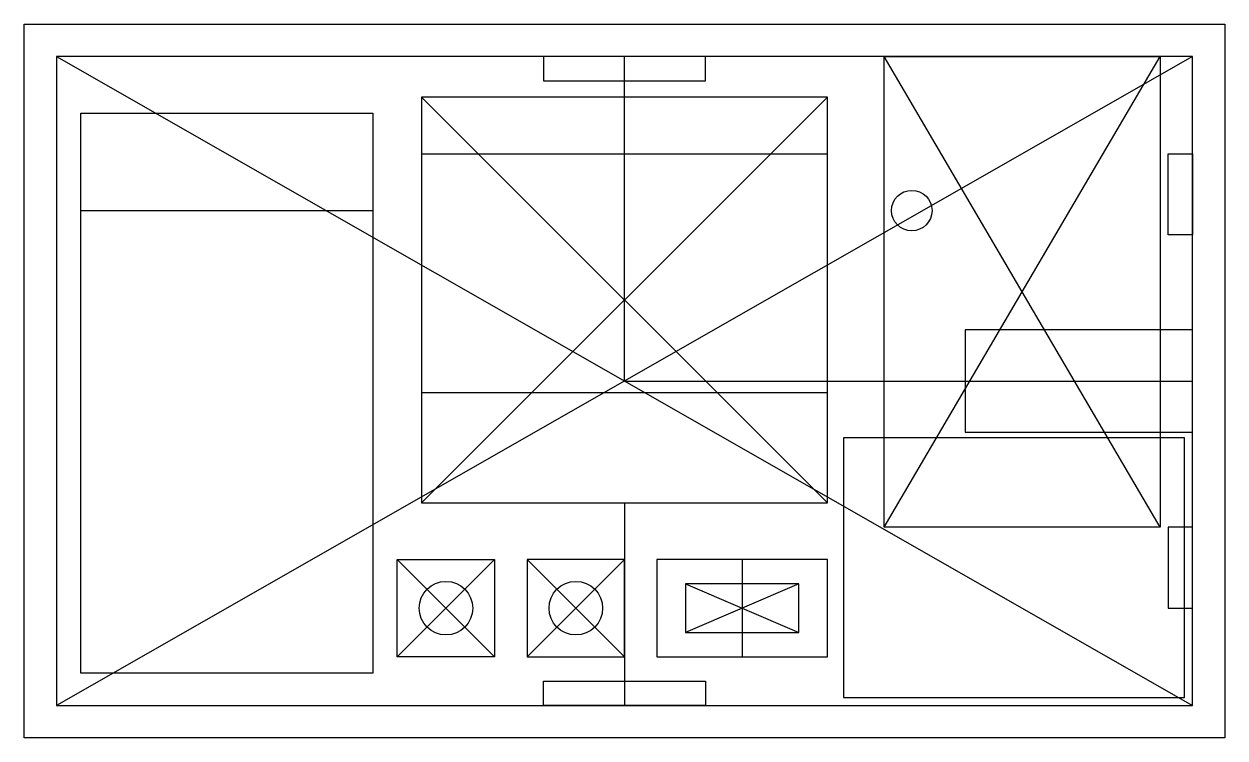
# Model space of a CAD drawing. Header units: millimetres. Extents: x -37 to 37, y -22 to 22.
import ezdxf

# ---------------------------------------------------------------- set-up
doc = ezdxf.new("R2010")
doc.units = ezdxf.units.MM
doc.layers.get('0').update_dxf_attribs({"linetype": 'CONTINUOUS'})

msp = doc.modelspace()

# ---------------------------------------------------------------- linework, layer by layer
for p, q in [((35, 20), (-35, 20)), ((-35, 20), (-35, -20)), ((35, 20), (-35, -20)), ((-35, 20), (35, -20)), ((0, 0), (0, 20)), ((16, -9), (16, 20)), ((16, 20), (33, 20)), ((33, -9), (16, 20)), ((16, -9), (33, 20)), ((33, 20), (33, -9)), ((35, -20), (35, 20)), ((12.5, 17.5), (-12.5, 17.5)), ((-12.5, 17.5), (-12.5, -7.5)), ((12.5, 17.5), (-12.5, -7.5)), ((-12.5, 17.5), (12.5, -7.5)), ((12.5, -7.5), (12.5, 17.5)), ((-33.5, 16.5), (-15.5, 16.5)), ((-33.5, -18), (-33.5, 16.5)), ((-15.5, 16.5), (-15.5, -18)), ((-15.5, 16.5), (-15.5, 10.5)), ((-12.5, 14), (12.5, 14)), ((-33.5, 10.5), (-15.5, 10.5)), ((0, 0), (35, 0)), ((-12.5, -0.7), (12.5, -0.7)), ((-12.5, -7.5), (12.5, -7.5)), ((0, -7.5), (0, -20)), ((33, -9), (16, -9)), ((-14, -17), (-14, -11)), ((-14, -11), (-8, -11)), ((-8, -17), (-14, -11)), ((-14, -17), (-8, -11)), ((-8, -11), (-8, -17)), ((0, -11), (-6, -11)), ((-6, -11), (-6, -17)), ((0, -11), (-6, -17)), ((-6, -11), (0, -17)), ((0, -17), (0, -11)), ((7.25, -11), (7.25, -17)), ((10.75, -12.5), (3.75, -12.5)), ((3.75, -12.5), (3.75, -15.5)), ((10.75, -12.5), (3.75, -15.5)), ((3.75, -12.5), (10.75, -15.5)), ((10.75, -15.5), (10.75, -12.5)), ((3.75, -15.5), (10.75, -15.5)), ((-8, -17), (-14, -17)), ((-6, -17), (0, -17)), ((-15.5, -18), (-33.5, -18)), ((-35, -20), (35, -20))]:
    msp.add_line(p, q)
for points in [[(37, -22), (-37, -22), (-37, 22), (37, 22)], [(5, 20), (-5, 20), (-5, 18.5), (5, 18.5)], [(33.5, 14), (35, 14), (35, 9), (33.5, 9)], [(21, -3.15), (35, -3.15), (35, 3.15), (21, 3.15)], [(34.5, -3.5), (13.5, -3.5), (13.5, -19.5), (34.5, -19.5)], [(35, -9), (33.5, -9), (33.5, -14), (35, -14)], [(12.5, -11), (2, -11), (2, -17), (12.5, -17)], [(5, -20), (-5, -20), (-5, -18.5), (5, -18.5)]]:
    msp.add_lwpolyline(points, close=True)
for centre, radius in [((17.7, 10.5), 1.25), ((-11, -14), 1.65), ((-3, -14), 1.65)]:
    msp.add_circle(centre, radius)

doc.saveas('drawing.dxf')
